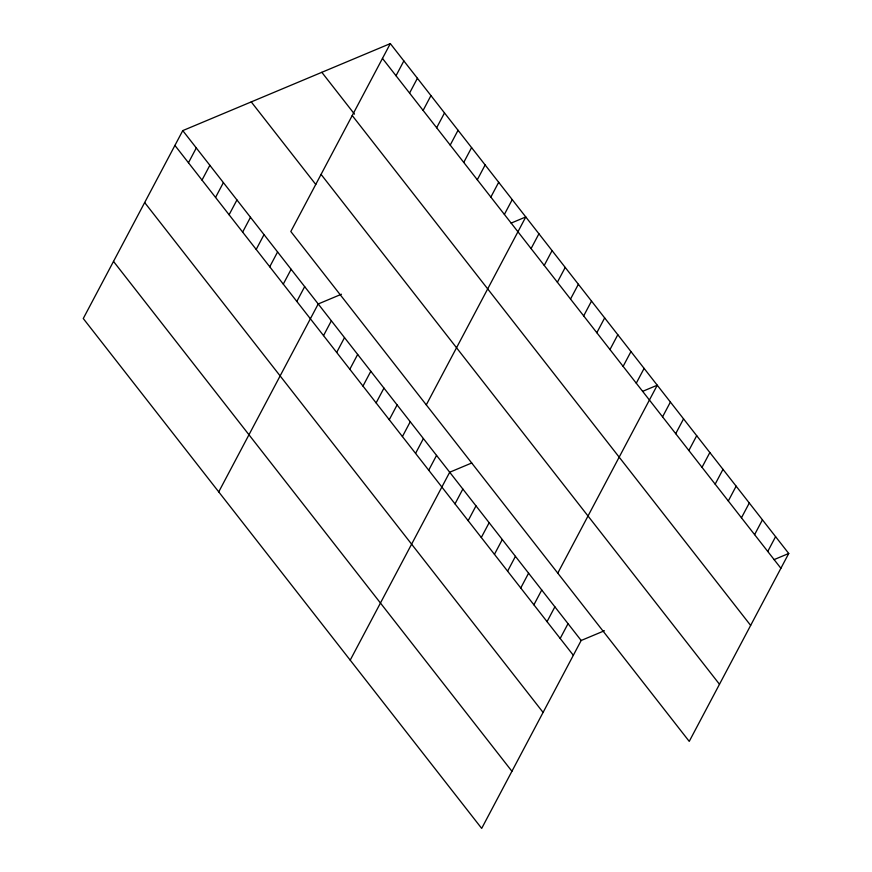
<?xml version="1.0" encoding="UTF-8"?>
<svg xmlns="http://www.w3.org/2000/svg" width="872" height="872" viewBox="0 0 872 872"><rect width="100%" height="100%" fill="white"/><g stroke="black" fill="none" stroke-linecap="round" stroke-linejoin="round"><path stroke-width="1.31" d="M390.318 43.6L290.823 231.516L689.24 741.385L788.735 553.48L390.318 43.6L182.76 130.615L83.265 318.52L481.682 828.4L581.177 640.484L604.416 630.75M188.461 162.759L196.298 147.946M202.01 180.09L209.847 165.288M215.548 197.432L223.395 182.619M229.096 214.763L236.944 199.96M242.645 232.105L250.482 217.292M256.194 249.436L264.031 234.623M269.742 266.778L277.579 251.964M283.28 284.108L291.128 269.295M396.019 75.744L403.856 60.931M296.829 301.44L304.677 286.637M409.568 93.086L417.405 78.273M218.73 491.884L318.215 303.968L341.453 294.224M423.116 110.417L430.953 95.604M323.523 335.611L331.371 320.798M436.654 127.748L444.502 112.946M336.679 352.43L344.516 337.617M450.203 145.09L458.051 130.277M349.825 369.259L357.662 354.446M463.751 162.421L471.589 147.619M362.97 386.089L370.807 371.276M477.3 179.763L485.137 164.95M376.115 402.908L383.963 388.095M490.849 197.094L498.686 182.292M389.261 419.737L397.109 404.924M504.387 214.436L512.235 199.623M402.417 436.556L410.254 421.754M426.288 404.87L525.783 216.954L511.101 223.112M415.563 453.386L423.4 438.572M531.081 248.596L538.929 233.783M428.708 470.215L436.556 455.402M544.237 265.415L552.074 250.613M350.206 660.137L449.701 472.232L471.719 462.999M557.382 282.245L565.22 267.432M455.01 503.863L462.847 489.05M570.528 299.074L578.376 284.261M468.155 520.693L475.992 505.88M583.673 315.893L591.521 301.091M481.3 537.512L489.148 522.71M596.829 332.723L604.667 317.909M494.446 554.341L502.294 539.528M609.975 349.552L617.812 334.739M507.602 571.171L515.439 556.358M623.12 366.371L630.968 351.569M520.748 587.99L528.585 573.187M636.266 383.2L644.114 368.387M533.893 604.819L541.741 590.006M557.764 573.133L657.259 385.217L642.577 391.365M547.038 621.649L554.886 606.836M662.567 416.849L670.404 402.047M560.195 638.468L568.032 623.665M675.713 433.678L683.55 418.865M688.858 450.508L696.706 435.695M702.014 467.327L709.852 452.524M715.16 484.156L722.997 469.343M728.305 500.986L736.142 486.173M741.451 517.805L749.299 503.002M754.607 534.634L762.444 519.821M767.752 551.464L775.59 536.651M774.063 559.628L788.735 553.48M382.47 58.413L780.898 568.282M321.823 72.311L354.49 114.123M352.223 115.529L750.65 625.409M321.07 174.389L719.487 684.269M251.245 101.893L315.795 184.493M182.76 130.615L581.177 640.484M174.912 145.417L573.34 655.297M144.665 202.544L543.093 712.424M113.502 261.404L511.929 771.273"/></g></svg>
